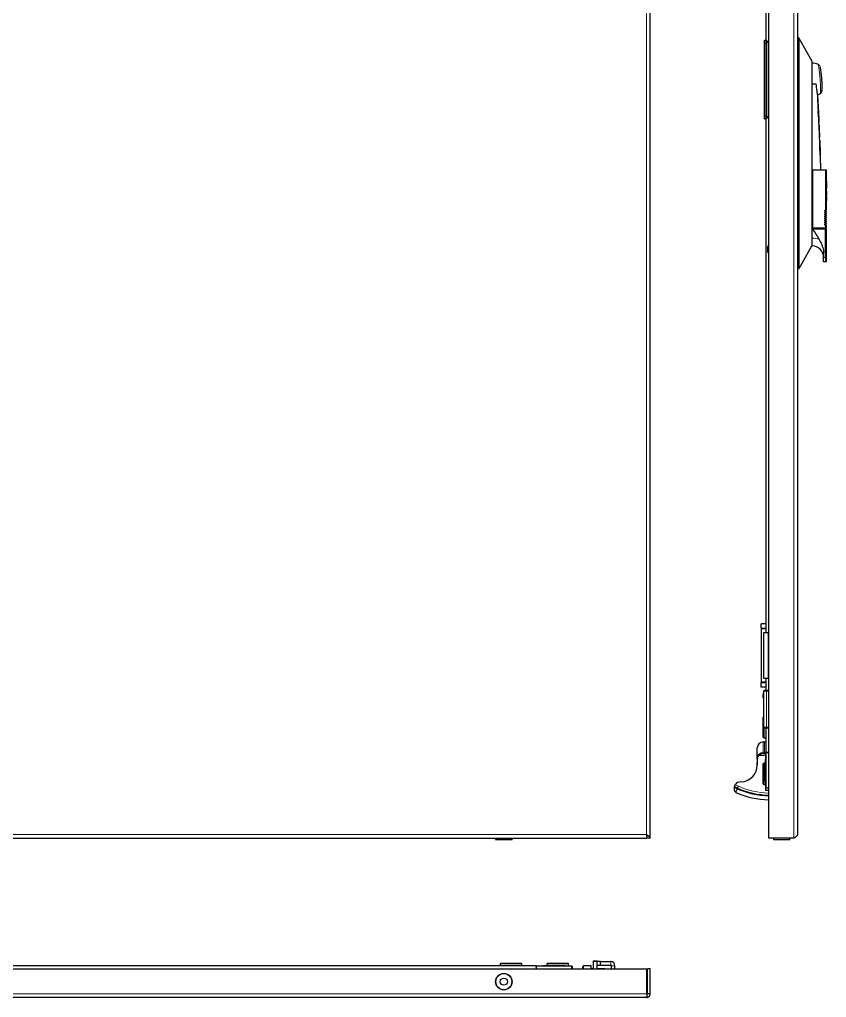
# Model space of a CAD drawing. Header units: millimetres. Extents: x -587 to 1614, y -262 to 1017.
# Drawn here: x -25 to 537, y -242 to 440 of the extents above; entities that cross this region are included whole.
import ezdxf

# ---------------------------------------------------------------- set-up
doc = ezdxf.new("R2010")
doc.units = ezdxf.units.MM

msp = doc.modelspace()

# ---------------------------------------------------------------- linework, layer by layer
at = {"color": 8, "linetype": 'Continuous', "lineweight": 18}
for p, q in [((412.06, -128.26), (412.06, 821.54)), ((514.67, -130.86), (514.67, 824.14)), ((494.37, 423.64), (495.27, 423.64)), ((495.27, 423.64), (495.27, 425.64)), ((495.27, 372.64), (495.27, 423.64)), ((495.27, 423.64), (495.67, 423.64)), ((497.27, 423.84), (495.67, 423.84)), ((518.27, 421.64), (517.27, 421.64)), ((494.37, 372.64), (495.27, 372.64)), ((495.27, 372.64), (495.67, 372.64)), ((495.27, 370.64), (495.27, 372.64)), ((495.67, 372.44), (497.27, 372.44)), ((532.46, 362.62), (532.45, 362.62)), ((532.5, 361.64), (532.49, 361.64)), ((527.48, 335.14), (527.48, 294.64)), ((536.83, 307.14), (537.48, 307.14)), ((527.48, 287.61), (527.27, 287.61)), ((527.48, 282.14), (527.48, 287.61)), ((535.48, 274.14), (536.83, 274.14)), ((518.27, 271.64), (517.27, 271.64)), ((495.22, 15.34), (495.22, 15.64)), ((495.22, 12.64), (495.22, 15.34)), ((496.77, -19.36), (496.77, 12.64)), ((495.22, -22.06), (495.22, -19.36)), ((495.22, -22.36), (495.22, -22.06)), ((495.67, -28.36), (497.27, -28.36)), ((495.67, -53.36), (495.67, -28.36)), ((497.27, -53.36), (495.67, -53.36)), ((489.27, -67.71), (489.27, -67.71)), ((493.3, -71.21), (493.3, -63.71)), ((494.26, -63.71), (494.26, -71.21)), ((495.27, -73.21), (490.15, -73.21)), ((493.27, -71.71), (493.27, -71.21)), ((493.27, -71.21), (493.3, -71.21)), ((493.3, -71.71), (493.3, -71.21)), ((493.3, -71.21), (494.26, -71.21)), ((494.26, -71.21), (495.27, -71.21)), ((495.27, -71.16), (495.57, -71.16)), ((495.57, -70.86), (495.57, -71.16)), ((495.57, -71.16), (495.57, -95.56)), ((497.27, -71.16), (495.57, -71.16)), ((473.94, -93.61), (476.14, -94.52)), ((495.07, -89.77), (495.27, -89.77)), ((495.27, -95.56), (495.57, -95.56)), ((495.57, -95.56), (497.27, -95.56)), ((495.57, -95.56), (495.57, -95.86)), ((-376.74, -128.26), (412.06, -128.26)), ((306.91, -131.61), (318.41, -131.61)), ((500.52, -131.61), (512.02, -131.61)), ((377.61, -216.75), (375.11, -216.75)), ((387.11, -219.25), (387.11, -216.75)), ((335.46, -220.1), (335.16, -220.1)), ((335.46, -220.1), (335.46, -219.8)), ((335.46, -220.1), (335.46, -221.8)), ((359.86, -220.1), (335.46, -220.1)), ((344.29, -219.6), (344.29, -219.8)), ((359.86, -219.8), (359.86, -220.1)), ((359.86, -221.8), (359.86, -220.1)), ((360.16, -220.1), (359.86, -220.1)), ((368.21, -219.75), (368.21, -221.8)), ((373.86, -221.75), (373.86, -221.8)), ((387.61, -219.75), (390.11, -219.75)), ((412.36, -239.2), (-377.04, -239.2))]:
    msp.add_line(p, q, dxfattribs=at)
at = {"color": 7, "linetype": 'Continuous', "lineweight": 25}
for p, q in [((414.66, -130.86), (414.66, 824.14)), ((497.27, -130.86), (497.27, 824.14)), ((517.27, 821.54), (517.27, 424.14)), ((495.27, 680.64), (495.27, 425.64)), ((494.37, 423.64), (494.37, 425.64)), ((494.37, 425.64), (495.27, 425.64)), ((494.37, 372.64), (494.37, 423.64)), ((495.67, 425.24), (495.67, 423.64)), ((495.67, 424.84), (497.27, 424.84)), ((495.67, 423.64), (495.67, 372.64)), ((518.27, 427.14), (517.27, 427.14)), ((517.27, 424.14), (517.27, 421.64)), ((527.27, 411.14), (519.35, 425.22)), ((517.27, 421.64), (517.27, 271.64)), ((518.27, 421.64), (518.27, 271.64)), ((527.27, 411.14), (527.27, 405.67)), ((527.27, 405.67), (527.27, 398.14)), ((527.27, 398.14), (527.27, 295.14)), ((534.21, 390.08), (534.22, 390.26)), ((531.79, 378.47), (531.39, 387.66)), ((531.51, 384.44), (531.46, 384.81)), ((531.52, 384.44), (531.47, 384.81)), ((531.47, 384.81), (531.59, 381.66)), ((531.52, 384.15), (531.51, 384.44)), ((531.52, 384.44), (531.51, 384.44)), ((531.53, 384.15), (531.52, 384.44)), ((531.53, 384.15), (531.52, 384.15)), ((531.88, 376.38), (531.78, 378.47)), ((531.79, 378.46), (531.78, 378.46)), ((532.06, 372.47), (531.83, 376.26)), ((532.04, 372.87), (531.9, 375.96)), ((494.37, 370.64), (494.37, 372.64)), ((494.37, 370.64), (495.27, 370.64)), ((495.27, 370.64), (495.27, 12.64)), ((495.67, 372.64), (495.67, 371.04)), ((497.27, 371.44), (495.67, 371.44)), ((531.9, 374.57), (532.14, 370.58)), ((532.03, 372.87), (532.06, 372.47)), ((532.1, 371.21), (532.05, 372.47)), ((532.06, 372.47), (532.05, 372.47)), ((532.08, 370.58), (532.07, 370.58)), ((532.14, 370.58), (532.08, 370.58)), ((532.23, 368.36), (532.13, 370.58)), ((532.17, 368.36), (532.17, 368.37)), ((532.17, 368.36), (532.17, 368.36)), ((532.29, 367.1), (532.24, 368.36)), ((532.28, 367.09), (532.28, 367.1)), ((532.39, 364.64), (532.3, 366.77)), ((532.4, 364.64), (532.39, 364.64)), ((532.6, 360.09), (532.4, 364.66)), ((532.45, 362.62), (532.49, 361.64)), ((532.46, 362.62), (532.5, 361.64)), ((532.57, 360.09), (532.56, 360.09)), ((532.69, 357.72), (532.59, 360.09)), ((532.64, 357.72), (532.64, 357.72)), ((532.81, 355.25), (532.7, 357.72)), ((532.76, 356.01), (532.77, 356.01)), ((532.77, 356.01), (532.78, 356.01)), ((532.8, 355.49), (532.79, 355.64)), ((532.82, 355.09), (532.8, 355.37)), ((532.89, 353.32), (532.84, 354.57)), ((532.84, 353.79), (532.82, 353.79)), ((532.85, 353.79), (532.83, 353.79)), ((532.87, 353), (532.84, 353.79)), ((532.88, 353), (532.85, 353.79)), ((532.86, 353), (532.85, 353)), ((532.86, 353), (532.88, 353)), ((532.87, 353.82), (532.92, 352.72)), ((532.91, 353.01), (532.89, 353.32)), ((532.95, 352.11), (532.91, 352.9)), ((533, 350.88), (532.95, 352.11)), ((533.04, 350.07), (533.02, 350.35)), ((533.05, 349.82), (533.04, 349.96)), ((533.18, 346.75), (533.06, 349.43)), ((533.06, 349.35), (533.06, 349.35)), ((533.07, 349.35), (533.07, 349.35)), ((533.18, 345.29), (533.12, 346.73)), ((533.14, 346.75), (533.13, 346.75)), ((533.26, 344.64), (533.17, 346.75)), ((533.69, 335.14), (533.27, 344.64)), ((527.27, 335.14), (527.48, 335.14)), ((527.48, 335.14), (527.72, 335.14)), ((527.72, 335.14), (527.72, 294.64)), ((527.72, 335.14), (536.83, 335.14)), ((536.83, 335.14), (536.83, 307.14)), ((536.83, 335.14), (537.48, 335.14)), ((537.48, 330.14), (537.48, 335.14)), ((537.23, 330.14), (537.48, 330.14)), ((537.23, 330.14), (537.23, 320.38)), ((537.35, 328.19), (537.35, 322.33)), ((537.36, 328.19), (537.35, 328.19)), ((537.36, 328.19), (537.36, 322.33)), ((537.36, 328.19), (537.48, 328.19)), ((537.47, 328.19), (537.47, 330.14)), ((537.48, 327.21), (537.48, 328.19)), ((537.36, 322.33), (537.35, 322.33)), ((537.41, 322.33), (537.36, 322.33)), ((537.48, 327.21), (537.41, 327.21)), ((537.41, 327.21), (537.41, 322.33)), ((537.46, 325.26), (537.46, 322.33)), ((537.47, 325.26), (537.46, 325.26)), ((537.47, 322.33), (537.46, 322.33)), ((537.47, 325.26), (537.47, 327.21)), ((537.47, 325.26), (537.47, 322.33)), ((537.47, 325.26), (537.48, 325.26)), ((537.47, 320.38), (537.47, 322.33)), ((537.48, 322.33), (537.47, 322.33)), ((537.48, 322.33), (537.48, 325.26)), ((537.41, 320.38), (537.23, 320.38)), ((537.37, 316.58), (537.23, 316.58)), ((537.23, 316.58), (537.23, 313.61)), ((537.23, 313.61), (537.3, 313.61)), ((537.29, 316.08), (537.29, 315.28)), ((537.3, 316.08), (537.29, 316.08)), ((537.3, 315.28), (537.29, 315.28)), ((537.29, 314.79), (537.29, 313.61)), ((537.3, 314.79), (537.29, 314.79)), ((537.3, 316.08), (537.3, 315.28)), ((537.3, 316.08), (537.36, 316.08)), ((537.36, 315.28), (537.3, 315.28)), ((537.3, 314.79), (537.3, 313.61)), ((537.3, 314.79), (537.35, 314.79)), ((537.38, 313.61), (537.4, 313.61)), ((537.4, 315.05), (537.39, 315.05)), ((537.39, 313.61), (537.43, 313.61)), ((537.41, 320.38), (537.41, 317.45)), ((537.48, 317.45), (537.41, 317.45)), ((537.43, 315.74), (537.42, 315.74)), ((537.43, 314.4), (537.42, 314.4)), ((537.42, 314.04), (537.42, 314.03)), ((537.43, 314.04), (537.42, 314.04)), ((537.43, 314.03), (537.42, 314.03)), ((537.42, 313.7), (537.42, 313.61)), ((537.43, 313.7), (537.42, 313.7)), ((537.43, 314.04), (537.43, 314.03)), ((537.43, 313.7), (537.43, 313.61)), ((537.47, 316.58), (537.44, 313.61)), ((537.44, 313.61), (537.47, 313.61)), ((537.46, 320.38), (537.46, 319.4)), ((537.47, 320.38), (537.46, 320.38)), ((537.47, 319.4), (537.46, 319.4)), ((537.46, 314.71), (537.47, 315.98)), ((537.47, 314.71), (537.46, 314.71)), ((537.46, 313.61), (537.46, 314.22)), ((537.47, 314.22), (537.46, 314.22)), ((537.47, 320.38), (537.47, 319.4)), ((537.47, 320.38), (537.48, 320.38)), ((537.47, 317.45), (537.47, 319.4)), ((537.48, 319.4), (537.47, 319.4)), ((537.48, 316.58), (537.47, 316.58)), ((537.48, 315.98), (537.47, 315.98)), ((537.47, 314.71), (537.48, 315.98)), ((537.47, 314.22), (537.47, 315.04)), ((537.47, 314.71), (537.48, 314.71)), ((537.47, 314.22), (537.48, 314.22)), ((537.47, 313.61), (537.47, 314.22)), ((537.48, 319.4), (537.48, 320.38)), ((537.48, 316.58), (537.48, 317.45)), ((537.48, 315.95), (537.48, 316.58)), ((537.48, 315.98), (537.48, 314.71)), ((537.48, 307.14), (537.48, 314.22)), ((536.29, 307.04), (536.72, 307.04)), ((537.38, 307.04), (536.72, 307.04)), ((537.48, 305.74), (536.98, 307.04)), ((536.29, 305.64), (536.72, 305.64)), ((536.29, 304.24), (536.72, 304.24)), ((536.29, 302.84), (536.72, 302.84)), ((536.29, 301.44), (536.72, 301.44)), ((536.29, 300.04), (536.72, 300.04)), ((537.38, 305.64), (536.72, 305.64)), ((537.38, 304.24), (536.72, 304.24)), ((537.38, 302.84), (536.72, 302.84)), ((537.38, 301.44), (536.72, 301.44)), ((537.38, 300.04), (536.72, 300.04)), ((537.48, 305.74), (536.83, 305.74)), ((537.48, 304.34), (536.83, 304.34)), ((537.48, 302.94), (536.83, 302.94)), ((537.48, 301.54), (536.83, 301.54)), ((537.48, 300.14), (536.83, 300.14)), ((537.48, 304.34), (536.98, 305.64)), ((537.48, 302.94), (536.98, 304.24)), ((537.48, 301.54), (536.98, 302.84)), ((537.48, 300.14), (536.98, 301.44)), ((537.48, 298.74), (536.98, 300.04)), ((527.27, 295.14), (527.27, 294.14)), ((527.27, 294.64), (527.48, 294.64)), ((527.48, 294.14), (527.27, 294.14)), ((527.48, 294.64), (527.72, 294.64)), ((527.48, 294.14), (527.72, 294.14)), ((527.72, 294.64), (536.83, 294.64)), ((527.72, 294.14), (536.83, 294.14)), ((535.48, 294.14), (535.46, 294.64)), ((536.29, 298.64), (536.72, 298.64)), ((536.29, 297.24), (536.72, 297.24)), ((537.38, 298.64), (536.72, 298.64)), ((537.38, 297.24), (536.72, 297.24)), ((537.48, 298.74), (536.83, 298.74)), ((537.48, 297.34), (536.83, 297.34)), ((536.83, 295.94), (536.83, 294.64)), ((537.48, 295.94), (536.83, 295.94)), ((536.83, 294.64), (537.48, 294.64)), ((536.83, 274.14), (536.83, 294.14)), ((536.83, 294.14), (537.48, 294.14)), ((537.48, 297.34), (536.98, 298.64)), ((537.48, 295.94), (536.98, 297.24)), ((537.48, 294.64), (537.48, 295.94)), ((537.48, 271.14), (537.48, 294.14)), ((527.27, 287.61), (527.27, 282.14)), ((496.25, 280.42), (496.56, 280.34)), ((496.56, 281.79), (496.56, 281.71)), ((496.56, 280.34), (496.56, 279.24)), ((519.35, 268.05), (527.27, 282.14)), ((527.27, 282.14), (527.48, 282.14)), ((496.56, 279.24), (496.25, 279.16)), ((496.56, 277.87), (496.56, 277.79)), ((535.48, 274.14), (535.48, 277.23)), ((517.27, 271.64), (517.27, 269.14)), ((517.27, 269.14), (517.27, -128.26)), ((518.27, 266.14), (517.27, 266.14)), ((537.2, 271.14), (535.48, 271.14)), ((537.48, 271.14), (537.2, 271.14)), ((491.72, 18.14), (491.72, 16.14)), ((495.27, 18.64), (492.22, 18.64)), ((492.22, 15.64), (495.27, 15.64)), ((492.22, 15.64), (492.22, 15.34)), ((492.22, -22.06), (492.22, 15.34)), ((492.22, 15.34), (495.22, 15.34)), ((494.72, 15.64), (494.72, 15.34)), ((495.22, 15.34), (495.27, 15.34)), ((493.77, 12.64), (496.77, 12.64)), ((493.77, -19.36), (493.77, 12.64)), ((497.27, 12.64), (496.77, 12.64)), ((496.77, -19.36), (493.77, -19.36)), ((495.27, -19.36), (495.27, -27.86)), ((496.77, -19.36), (497.27, -19.36)), ((491.72, -22.86), (491.72, -24.86)), ((495.22, -22.06), (492.22, -22.06)), ((492.22, -22.06), (492.22, -22.36)), ((495.27, -22.36), (492.22, -22.36)), ((492.22, -25.36), (495.27, -25.36)), ((494.72, -22.06), (494.72, -22.36)), ((495.27, -22.06), (495.22, -22.06)), ((493.67, -28.36), (493.67, -53.36)), ((497.27, -27.86), (495.67, -27.86)), ((493.77, -45.86), (493.27, -46.36)), ((493.27, -53.36), (493.27, -46.36)), ((493.27, -60.36), (493.27, -53.36)), ((493.77, -53.36), (493.77, -60.86)), ((495.27, -53.86), (495.27, -70.86)), ((495.67, -53.86), (497.16, -53.86)), ((493.27, -60.36), (493.77, -60.86)), ((493.77, -60.86), (495.27, -60.86)), ((489.27, -73.65), (489.27, -67.71)), ((489.27, -73.65), (489.27, -67.71)), ((493.27, -63.71), (493.27, -63.71)), ((493.27, -63.71), (493.3, -63.71)), ((493.3, -63.71), (494.26, -63.71)), ((494.26, -63.71), (495.27, -63.71)), ((489.27, -75.71), (489.27, -73.65)), ((493.27, -71.71), (495.27, -71.71)), ((495.27, -70.86), (495.57, -70.86)), ((495.27, -95.56), (495.27, -71.16)), ((495.57, -70.86), (496.22, -70.86)), ((496.22, -70.86), (497.27, -70.86)), ((489.16, -77.86), (489.17, -77.86)), ((489.17, -76.04), (489.27, -76.04)), ((489.17, -76.17), (489.27, -76.17)), ((489.17, -76.17), (489.17, -77.73)), ((489.17, -77.73), (489.27, -77.73)), ((489.17, -77.86), (489.27, -77.86)), ((489.17, -77.93), (489.27, -77.93)), ((489.17, -78.06), (489.27, -78.06)), ((489.17, -79.06), (489.17, -78.06)), ((489.17, -79.56), (489.17, -79.06)), ((489.17, -79.06), (489.27, -79.06)), ((489.17, -79.56), (489.27, -79.56)), ((489.27, -75.71), (489.27, -79.96)), ((493.77, -78.36), (493.27, -78.86)), ((493.27, -85.86), (493.27, -78.86)), ((495.07, -78.36), (493.77, -78.36)), ((493.77, -78.36), (493.77, -85.86)), ((495.07, -78.47), (495.07, -75.51)), ((495.07, -75.51), (495.27, -75.51)), ((495.07, -78.47), (495.27, -78.47)), ((495.07, -80.46), (495.07, -78.47)), ((495.07, -80.46), (495.27, -80.46)), ((495.07, -81.81), (495.07, -80.46)), ((493.27, -92.86), (493.27, -85.86)), ((493.77, -85.86), (493.77, -93.36)), ((495.05, -81.9), (495.27, -81.9)), ((495.07, -85.06), (495.05, -85.06)), ((495.07, -81.81), (495.27, -81.81)), ((495.07, -83.47), (495.07, -82.07)), ((495.07, -84.52), (495.07, -83.47)), ((495.07, -83.47), (495.27, -83.47)), ((495.07, -84.52), (495.27, -84.52)), ((495.07, -86.39), (495.07, -84.52)), ((495.07, -86.39), (495.27, -86.39)), ((495.07, -87.19), (495.07, -86.39)), ((495.07, -87.19), (495.27, -87.19)), ((475.54, -95.89), (473.38, -95)), ((493.27, -92.86), (493.77, -93.36)), ((493.77, -93.36), (495.27, -93.36)), ((495.07, -91), (495.27, -91)), ((495.27, -97.51), (495.27, -95.56)), ((497.27, -97.51), (495.27, -97.51)), ((497.27, -95.86), (495.57, -95.86)), ((412.36, -128.86), (412.36, -130.86)), ((-377.04, -130.86), (412.36, -130.86)), ((306.91, -130.86), (306.91, -131.61)), ((318.16, -131.86), (307.16, -131.86)), ((318.41, -131.61), (318.41, -130.86)), ((414.66, -130.86), (412.66, -130.86)), ((514.67, -130.86), (497.27, -130.86)), ((500.52, -130.86), (500.52, -131.61)), ((511.77, -131.86), (500.77, -131.86)), ((512.02, -131.61), (512.02, -130.86)), ((310.66, -217.8), (310.16, -218.3)), ((310.66, -217.8), (324.66, -217.8)), ((325.16, -218.3), (324.66, -217.8)), ((343.16, -217.8), (342.66, -218.3)), ((343.16, -217.8), (357.16, -217.8)), ((357.66, -218.3), (357.16, -217.8)), ((375.11, -216.25), (377.61, -216.25)), ((375.11, -216.75), (375.11, -216.25)), ((375.11, -221.8), (375.11, -216.75)), ((377.61, -216.25), (377.61, -216.75)), ((377.61, -221.8), (377.61, -216.75)), ((378.11, -216.75), (377.61, -216.79)), ((380.11, -216.75), (378.11, -216.75)), ((380.11, -216.75), (387.11, -216.75)), ((380.11, -219.25), (380.11, -216.75)), ((-377.04, -221.8), (412.36, -221.8)), ((335.16, -219.8), (-299.84, -219.8)), ((310.16, -218.3), (310.16, -219.8)), ((325.16, -218.3), (310.16, -218.3)), ((325.16, -219.8), (325.16, -218.3)), ((335.16, -219.8), (335.16, -220.1)), ((335.16, -220.75), (335.16, -220.1)), ((335.16, -220.75), (335.16, -221.8)), ((335.46, -219.8), (359.86, -219.8)), ((339.81, -219.6), (339.81, -219.8)), ((339.81, -219.6), (340.17, -219.6)), ((340.17, -219.6), (340.17, -219.8)), ((340.17, -219.6), (340.41, -219.6)), ((340.41, -219.6), (340.41, -219.8)), ((340.41, -219.6), (340.52, -219.6)), ((340.52, -219.6), (340.52, -219.8)), ((341.55, -219.6), (341.55, -219.8)), ((341.55, -219.6), (342.23, -219.6)), ((342.23, -219.6), (342.23, -219.8)), ((342.23, -219.6), (342.56, -219.6)), ((342.56, -219.6), (342.56, -219.8)), ((342.66, -218.3), (342.66, -219.6)), ((357.66, -218.3), (342.66, -218.3)), ((345.88, -219.8), (345.88, -219.57)), ((346.01, -219.6), (346.79, -219.6)), ((346.79, -219.6), (346.79, -219.8)), ((346.79, -219.6), (347.59, -219.6)), ((347.59, -219.6), (347.59, -219.8)), ((347.59, -219.6), (348.08, -219.6)), ((348.08, -219.6), (348.08, -219.8)), ((348.08, -219.6), (349.46, -219.6)), ((349.1, -219.57), (349.1, -219.6)), ((349.46, -219.6), (349.46, -219.8)), ((349.46, -219.6), (350.51, -219.6)), ((350.51, -219.6), (350.51, -219.8)), ((351.56, -219.6), (351.56, -219.8)), ((351.56, -219.6), (353.52, -219.6)), ((353.52, -219.6), (353.52, -219.8)), ((353.52, -219.6), (355.52, -219.6)), ((355.52, -219.6), (355.52, -219.8)), ((357.66, -219.8), (357.66, -218.3)), ((360.16, -220.1), (360.16, -221.8)), ((367.61, -221.8), (367.61, -220.35)), ((373.61, -219.75), (368.21, -219.75)), ((373.61, -221.8), (373.61, -219.75)), ((375.11, -221.75), (373.86, -221.75)), ((383.06, -221.75), (377.61, -221.75)), ((378.11, -219.25), (380.11, -219.25)), ((380.11, -219.25), (387.11, -219.25)), ((383.11, -221.8), (383.06, -221.75)), ((383.06, -221.8), (383.06, -221.75)), ((387.61, -221.8), (387.61, -219.75)), ((390.11, -221.8), (390.11, -219.75)), ((412.36, -239.2), (412.36, -221.8)), ((414.66, -221.8), (412.66, -221.8)), ((412.66, -239.2), (412.66, -221.8)), ((414.66, -239.2), (414.66, -221.8)), ((412.06, -241.8), (-376.74, -241.8)), ((414.66, -239.2), (412.66, -239.2))]:
    msp.add_line(p, q, dxfattribs=at)
at = {"color": 7, "linetype": 'Continuous', "lineweight": 25, "flags": 128}
for points in [[(531.83, 376.26), (531.87, 375.32), (531.9, 374.57)], [(532.08, 370.58), (532.13, 369.34), (532.17, 368.36)], [(532.45, 361.95), (532.56, 359.58), (532.64, 357.72)], [(532.49, 361.64), (532.53, 360.77), (532.56, 360.09)], [(532.5, 361.64), (532.54, 360.77), (532.57, 360.09)], [(532.84, 353.14), (533.03, 348.74), (533.18, 345.29)], [(533.13, 346.75), (532.97, 350.25), (532.85, 353)], [(533.14, 346.75), (532.98, 350.25), (532.86, 353)], [(537.39, 314.31), (537.39, 314.13), (537.39, 313.99)], [(537.42, 314.04), (537.42, 314.24), (537.42, 314.4)], [(537.43, 314.04), (537.43, 314.24), (537.43, 314.4)], [(412.66, -228.3), (412.52, -228.05), (412.36, -227.78)], [(412.36, -236.82), (412.52, -236.55), (412.66, -236.3)]]:
    msp.add_lwpolyline(points, dxfattribs=at)
at = {"color": 8, "linetype": 'Continuous', "lineweight": 18, "flags": 128}
for points in [[(412.36, -228.38), (412.65, -228.96), (412.66, -228.98)], [(412.66, -235.61), (412.65, -235.64), (412.36, -236.22)]]:
    msp.add_lwpolyline(points, dxfattribs=at)
at = {"color": 7, "linetype": 'Continuous', "lineweight": 25}
for radius in [5.75, 2.5]:
    msp.add_circle((312.66, -230.8), radius, dxfattribs=at)
at = {"color": 8, "linetype": 'Continuous', "lineweight": 18}
msp.add_circle((312.66, -230.8), 5.5, dxfattribs=at)
at = {"color": 7, "linetype": 'Continuous', "lineweight": 25}
for centre, radius, start, end in [((495.27, 425.24), 0.4, 0, 90), ((527.27, 398.14), 11.4, 66.37549, 90), ((527.27, 398.14), 11.4, 291.36213, 301.71629), ((495.27, 371.04), 0.4, 270, 0), ((537.38, 307.14), 0.1, 270, 0), ((537.38, 305.74), 0.1, 270, 0), ((537.38, 304.34), 0.1, 270, 0), ((537.38, 302.94), 0.1, 270, 0), ((537.38, 301.54), 0.1, 270, 0), ((537.38, 300.14), 0.1, 270, 0), ((537.38, 298.74), 0.1, 270, 0), ((537.38, 297.34), 0.1, 270, 0), ((501.66, 279.79), 5.45, 159.42245, 173.41237), ((501.52, 279.79), 5.35, 142.60007, 158.09132), ((527.48, 274.14), 8, 0, 90), ((501.66, 279.78), 5.45, 186.58763, 200.57755), ((501.52, 279.79), 5.35, 201.90868, 217.39993), ((492.22, 18.14), 0.5, 90, 180), ((492.22, 16.14), 0.5, 180, 270), ((492.22, -22.86), 0.5, 90, 180), ((492.22, -24.86), 0.5, 180, 270), ((493.27, -67.71), 4, 90, 180), ((493.27, -67.71), 4, 90, 180), ((493.27, -75.71), 4, 141.31781, 180), ((495.57, -71.16), 0.3, 90, 180), ((477.77, -79.96), 11.5, 270, 0), ((477.77, -95.96), 4.5, 90, 148.43185), ((498.27, -45.81), 58.2, 245.70354, 269.01549), ((498.27, -45.81), 55, 245.58594, 268.9582), ((495.57, -95.56), 0.3, 180, 270), ((307.16, -131.61), 0.25, 180, 270), ((318.16, -131.61), 0.25, 270, 0), ((500.77, -131.61), 0.25, 180, 270), ((511.77, -131.61), 0.25, 270, 0), ((387.11, -219.75), 3, 0, 90), ((335.46, -220.1), 0.3, 90, 180), ((359.86, -220.1), 0.3, 0, 90), ((368.21, -220.35), 0.6, 90, 180), ((373.86, -221.5), 0.25, 180, 270), ((378.11, -219.75), 0.5, 90, 180), ((387.11, -219.75), 0.5, 0, 90), ((405.16, -232.3), 7.5, 343.7398, 16.2602)]:
    msp.add_arc(centre, radius, start, end, dxfattribs=at)
at = {"color": 8, "linetype": 'Continuous', "lineweight": 18}
for centre, radius, start, end in [((527.63, 275.54), 12.07, 66.28954, 90.71323), ((493.27, -75.71), 4.5, 90, 152.71955), ((493.77, -71.22), 0.491, 271.15589, 1.11103), ((498.27, -45.81), 53.5, 245.55903, 268.92899), ((498.27, -45.81), 55.65, 245.60841, 268.97035)]:
    msp.add_arc(centre, radius, start, end, dxfattribs=at)
at = {"color": 7, "linetype": 'Continuous', "lineweight": 25}
for points, knots in [([(518.27, 427.14), (518.27, 427.08), (518.27, 426.96), (518.27, 426.01), (518.27, 424.61), (518.27, 423.07), (518.27, 422.04), (518.27, 421.64)], [0, 0, 0, 0, 0.214694, 0.429388, 0.644082, 0.858775, 1, 1, 1, 1]), ([(519.35, 425.22), (519.16, 425.52), (518.8, 426.1), (518.45, 426.81), (518.28, 427.14)], [0, 0, 0, 0, 0.525323, 1, 1, 1, 1]), ([(532.9, 407.38), (532.88, 407.44), (532.82, 407.62), (532.64, 407.92), (532.33, 408.3), (532.02, 408.47), (531.85, 408.56)], [0, 0, 0, 0, 0.124152, 0.341643, 0.649974, 1, 1, 1, 1]), ([(532.98, 407.04), (532.97, 407.06), (532.96, 407.15), (533.05, 406.65), (533.25, 405.46), (533.59, 403.23), (533.9, 400.48), (534.14, 397.53), (534.25, 394.75), (534.27, 392.43), (534.24, 390.8), (534.21, 390.14), (534.21, 390.09), (534.21, 390.08)], [0, 0, 0, 0, 0.030403, 0.098769, 0.206023, 0.316924, 0.429796, 0.54227, 0.652144, 0.75822, 0.860909, 0.962167, 1, 1, 1, 1]), ([(531.37, 387.66), (531.37, 387.65), (531.38, 387.63), (531.13, 388.99), (530.81, 391.18), (530.52, 393.25), (530.45, 394.48), (530.21, 394.85), (530.14, 394.9), (530.08, 394.92), (529.95, 394.91), (529.51, 394.84), (528.58, 394.81), (527.77, 395.02), (527.29, 395.14)], [0, 0, 0, 0, 0.1420884, 0.3674634, 0.5915606, 0.7394261, 0.8133096, 0.8201913, 0.8256124, 0.8293026, 0.8330422, 0.8487573, 0.9118768, 1, 1, 1, 1]), ([(533.27, 388.47), (533.35, 388.51), (533.57, 388.64), (533.82, 388.94), (534.03, 389.27), (534.13, 389.55), (534.17, 389.72), (534.18, 389.78)], [0, 0, 0, 0, 0.174701, 0.458342, 0.696381, 0.888501, 1, 1, 1, 1]), ([(531.62, 381.72), (531.6, 382.15), (531.56, 383.03), (531.54, 383.77), (531.53, 384.15)], [0, 0, 0, 0, 0.500963, 1, 1, 1, 1]), ([(531.59, 381.66), (531.62, 381.07), (531.67, 379.89), (531.76, 378.18), (531.84, 376.87), (531.89, 376.21), (531.9, 375.99), (531.9, 375.96), (531.9, 375.95)], [0, 0, 0, 0, 0.250282, 0.499393, 0.748791, 0.874699, 0.937286, 1, 1, 1, 1]), ([(531.79, 378.46), (531.79, 378.47), (531.79, 378.51), (531.78, 378.76), (531.75, 379.12), (531.72, 379.71), (531.67, 380.59), (531.63, 381.34), (531.62, 381.72)], [0, 0, 0, 0, 0.124416, 0.248357, 0.373982, 0.500169, 0.7494, 1, 1, 1, 1]), ([(532.29, 367.07), (532.29, 367.11), (532.29, 367.19), (532.29, 366.86), (532.3, 366.26), (532.32, 365.75), (532.32, 365.49)], [0, 0, 0, 0, 0.248736, 0.498686, 0.748107, 1, 1, 1, 1]), ([(532.32, 365.49), (532.33, 365.21), (532.35, 364.66), (532.39, 363.46), (532.43, 362.56), (532.45, 361.95)], [0, 0, 0, 0, 0.249362, 0.499672, 1, 1, 1, 1]), ([(532.39, 364.64), (532.39, 364.63), (532.39, 364.62), (532.39, 364.44), (532.39, 364.19), (532.4, 363.84), (532.42, 363.31), (532.44, 362.89), (532.45, 362.62)], [0, 0, 0, 0, 0.249432, 0.37514, 0.499356, 0.623458, 0.749245, 1, 1, 1, 1]), ([(532.4, 364.64), (532.4, 364.63), (532.4, 364.62), (532.4, 364.44), (532.4, 364.19), (532.41, 363.84), (532.43, 363.31), (532.45, 362.89), (532.46, 362.62)], [0, 0, 0, 0, 0.249432, 0.37514, 0.499356, 0.623458, 0.749245, 1, 1, 1, 1]), ([(532.79, 355.64), (532.79, 355.57), (532.8, 355.45), (532.81, 355.04), (532.83, 354.41), (532.86, 353.58), (532.89, 353), (532.9, 352.72)], [0, 0, 0, 0, 0.1246, 0.248977, 0.500405, 0.749333, 1, 1, 1, 1]), ([(532.91, 352.72), (532.89, 353.24), (532.86, 354.01), (532.82, 354.98), (532.81, 355.32), (532.8, 355.49)], [0, 0, 0, 0, 0.4989654, 0.749922, 1, 1, 1, 1]), ([(532.92, 352.72), (532.9, 353.14), (532.87, 353.77), (532.84, 354.57), (532.82, 354.92), (532.82, 355.09)], [0, 0, 0, 0, 0.50146, 0.750257, 1, 1, 1, 1]), ([(532.83, 353.79), (532.83, 353.78), (532.83, 353.76), (532.83, 353.61), (532.83, 353.43), (532.83, 353.26), (532.84, 353.18), (532.84, 353.14)], [0, 0, 0, 0, 0.249445, 0.498999, 0.74851, 0.873859, 1, 1, 1, 1]), ([(532.9, 352.72), (532.91, 352.44), (532.94, 351.88), (532.98, 351.06), (533.01, 350.43), (533.04, 350.02), (533.04, 349.89), (533.05, 349.82)], [0, 0, 0, 0, 0.248731, 0.497377, 0.750528, 0.875233, 1, 1, 1, 1]), ([(533.04, 349.96), (533.03, 350.13), (533.02, 350.47), (532.97, 351.43), (532.93, 352.2), (532.91, 352.72)], [0, 0, 0, 0, 0.249575, 0.500842, 1, 1, 1, 1]), ([(532.92, 352.72), (532.94, 352.34), (532.96, 351.86), (532.98, 351.44), (532.98, 351.36)], [0, 0, 0, 0, 0.802786, 1, 1, 1, 1]), ([(533.02, 350.35), (533.02, 350.52), (533, 350.87), (532.97, 351.67), (532.94, 352.3), (532.92, 352.72)], [0, 0, 0, 0, 0.2508953, 0.500775, 1, 1, 1, 1]), ([(533.05, 349.78), (533.05, 349.72), (533.06, 349.53), (533.06, 349.42), (533.07, 349.35)], [0, 0, 0, 0, 0.3349706, 1, 1, 1, 1]), ([(533.18, 345.29), (533.18, 345.25), (533.19, 345.16), (533.2, 345), (533.21, 344.82), (533.22, 344.67), (533.23, 344.65), (533.23, 344.64)], [0, 0, 0, 0, 0.125388, 0.250591, 0.500192, 0.749805, 1, 1, 1, 1]), ([(537.35, 314.79), (537.36, 314.78), (537.37, 314.78), (537.38, 314.72), (537.38, 314.65), (537.39, 314.55), (537.39, 314.43), (537.39, 314.34), (537.39, 314.31)], [0, 0, 0, 0, 0.362307, 0.499762, 0.603895, 0.707751, 0.888159, 1, 1, 1, 1]), ([(537.42, 315.74), (537.42, 315.82), (537.42, 315.97), (537.42, 316.19), (537.41, 316.35), (537.39, 316.56), (537.37, 316.57), (537.36, 316.58)], [0, 0, 0, 0, 0.125885, 0.2500023, 0.3752557, 0.5012371, 1, 1, 1, 1]), ([(537.36, 316.08), (537.37, 316.08), (537.38, 316.07), (537.39, 315.97), (537.39, 315.88), (537.39, 315.78), (537.39, 315.71), (537.39, 315.68)], [0, 0, 0, 0, 0.464779, 0.639498, 0.766783, 0.894486, 1, 1, 1, 1]), ([(537.39, 315.68), (537.39, 315.64), (537.39, 315.56), (537.39, 315.46), (537.39, 315.38), (537.38, 315.29), (537.37, 315.29), (537.36, 315.28)], [0, 0, 0, 0, 0.144848, 0.259554, 0.374146, 0.548842, 1, 1, 1, 1]), ([(537.43, 315.74), (537.43, 315.83), (537.43, 316), (537.42, 316.21), (537.42, 316.38), (537.4, 316.56), (537.38, 316.57), (537.37, 316.58)], [0, 0, 0, 0, 0.149141, 0.264134, 0.378852, 0.560232, 1, 1, 1, 1]), ([(537.39, 315.05), (537.4, 315.07), (537.41, 315.11), (537.41, 315.24), (537.42, 315.37), (537.42, 315.53), (537.42, 315.66), (537.42, 315.74)], [0, 0, 0, 0, 0.249783, 0.499064, 0.624235, 0.749653, 1, 1, 1, 1]), ([(537.42, 314.4), (537.42, 314.48), (537.41, 314.59), (537.41, 314.74), (537.41, 314.84), (537.41, 314.91), (537.4, 314.99), (537.4, 315.03), (537.39, 315.05)], [0, 0, 0, 0, 0.250367, 0.375745, 0.500635, 0.625633, 0.750126, 1, 1, 1, 1]), ([(537.39, 313.99), (537.39, 313.95), (537.39, 313.88), (537.39, 313.76), (537.39, 313.67), (537.39, 313.62), (537.39, 313.61)], [0, 0, 0, 0, 0.2561394, 0.5126978, 0.9190221, 1, 1, 1, 1]), ([(537.4, 315.05), (537.41, 315.08), (537.42, 315.13), (537.42, 315.3), (537.43, 315.49), (537.43, 315.65), (537.43, 315.73), (537.43, 315.74)], [0, 0, 0, 0, 0.331473, 0.546481, 0.762526, 0.960277, 1, 1, 1, 1]), ([(537.43, 314.4), (537.43, 314.5), (537.42, 314.66), (537.42, 314.86), (537.41, 314.98), (537.41, 315.02), (537.4, 315.05)], [0, 0, 0, 0, 0.336422, 0.52346, 0.710673, 1, 1, 1, 1]), ([(537.42, 313.7), (537.42, 313.71), (537.42, 313.72), (537.42, 313.76), (537.42, 313.86), (537.42, 313.96), (537.42, 314.03)], [0, 0, 0, 0, 0.1253633, 0.2500316, 0.4996752, 1, 1, 1, 1]), ([(537.43, 313.7), (537.43, 313.71), (537.43, 313.74), (537.43, 313.82), (537.43, 313.92), (537.43, 313.99), (537.43, 314.03)], [0, 0, 0, 0, 0.20263, 0.420406, 0.728008, 1, 1, 1, 1]), ([(536.82, 305.74), (536.73, 305.96), (536.6, 306.28), (536.42, 306.71), (536.33, 306.93), (536.29, 307.04)], [0, 0, 0, 0, 0.499993, 0.749996, 1, 1, 1, 1]), ([(536.72, 307.04), (536.73, 307.04), (536.76, 307.04), (536.8, 307.07), (536.82, 307.1), (536.82, 307.12), (536.83, 307.14), (536.83, 307.14)], [0, 0, 0, 0, 0.295691, 0.568687, 0.759853, 0.951912, 1, 1, 1, 1]), ([(536.82, 304.34), (536.73, 304.56), (536.6, 304.88), (536.42, 305.31), (536.33, 305.53), (536.29, 305.64)], [0, 0, 0, 0, 0.499993, 0.749996, 1, 1, 1, 1]), ([(536.82, 302.94), (536.73, 303.16), (536.6, 303.48), (536.42, 303.91), (536.33, 304.13), (536.29, 304.24)], [0, 0, 0, 0, 0.499993, 0.749996, 1, 1, 1, 1]), ([(536.82, 301.54), (536.73, 301.76), (536.6, 302.08), (536.42, 302.51), (536.33, 302.73), (536.29, 302.84)], [0, 0, 0, 0, 0.499993, 0.749996, 1, 1, 1, 1]), ([(536.82, 300.14), (536.73, 300.36), (536.6, 300.68), (536.42, 301.11), (536.33, 301.33), (536.29, 301.44)], [0, 0, 0, 0, 0.4999933, 0.7499958, 1, 1, 1, 1]), ([(536.82, 298.74), (536.73, 298.96), (536.6, 299.28), (536.42, 299.71), (536.33, 299.93), (536.29, 300.04)], [0, 0, 0, 0, 0.499993, 0.749996, 1, 1, 1, 1]), ([(536.72, 305.64), (536.73, 305.64), (536.76, 305.64), (536.8, 305.67), (536.82, 305.7), (536.82, 305.72), (536.83, 305.74), (536.83, 305.74)], [0, 0, 0, 0, 0.295691, 0.568687, 0.759853, 0.951912, 1, 1, 1, 1]), ([(536.72, 304.24), (536.73, 304.24), (536.76, 304.24), (536.8, 304.27), (536.82, 304.3), (536.82, 304.32), (536.83, 304.34), (536.83, 304.34)], [0, 0, 0, 0, 0.2956914, 0.5686867, 0.7598531, 0.9519121, 1, 1, 1, 1]), ([(536.72, 302.84), (536.73, 302.84), (536.76, 302.84), (536.8, 302.87), (536.82, 302.9), (536.82, 302.92), (536.83, 302.94), (536.83, 302.94)], [0, 0, 0, 0, 0.2956914, 0.5686867, 0.7598531, 0.9519121, 1, 1, 1, 1]), ([(536.72, 301.44), (536.73, 301.44), (536.76, 301.44), (536.8, 301.47), (536.82, 301.5), (536.82, 301.52), (536.83, 301.54), (536.83, 301.54)], [0, 0, 0, 0, 0.295691, 0.568687, 0.759853, 0.951912, 1, 1, 1, 1]), ([(536.72, 300.04), (536.73, 300.04), (536.76, 300.04), (536.8, 300.07), (536.82, 300.1), (536.82, 300.12), (536.83, 300.14), (536.83, 300.14)], [0, 0, 0, 0, 0.295691, 0.568687, 0.759853, 0.951912, 1, 1, 1, 1]), ([(527.27, 294.14), (527.27, 293.01), (527.27, 290.67), (527.27, 288.65), (527.27, 287.61)], [0, 0, 0, 0, 0.484389, 1, 1, 1, 1]), ([(527.72, 294.14), (528.54, 292.89), (530.19, 290.4), (531.72, 287.86), (532.48, 286.59)], [0, 0, 0, 0, 0.499713, 1, 1, 1, 1]), ([(536.82, 297.34), (536.73, 297.56), (536.6, 297.88), (536.42, 298.31), (536.33, 298.53), (536.29, 298.64)], [0, 0, 0, 0, 0.499993, 0.749996, 1, 1, 1, 1]), ([(536.82, 295.94), (536.73, 296.16), (536.6, 296.48), (536.42, 296.91), (536.33, 297.13), (536.29, 297.24)], [0, 0, 0, 0, 0.499993, 0.749996, 1, 1, 1, 1]), ([(536.72, 298.64), (536.73, 298.64), (536.76, 298.64), (536.8, 298.67), (536.82, 298.7), (536.82, 298.72), (536.83, 298.74), (536.83, 298.74)], [0, 0, 0, 0, 0.295691, 0.568687, 0.759853, 0.951912, 1, 1, 1, 1]), ([(536.72, 297.24), (536.73, 297.24), (536.76, 297.24), (536.8, 297.27), (536.82, 297.3), (536.82, 297.32), (536.83, 297.34), (536.83, 297.34)], [0, 0, 0, 0, 0.295691, 0.568687, 0.759853, 0.951912, 1, 1, 1, 1]), ([(532.48, 286.59), (533.09, 285.42), (534.33, 283.05), (535.34, 279.85), (535.45, 277.85), (535.48, 277.23)], [0, 0, 0, 0, 0.401015, 0.812371, 1, 1, 1, 1]), ([(535.48, 271.14), (535.48, 271.18), (535.48, 271.25), (535.48, 271.86), (535.48, 272.73), (535.48, 273.55), (535.48, 274.01), (535.48, 274.14)], [0, 0, 0, 0, 0.244194, 0.488981, 0.716656, 0.923156, 1, 1, 1, 1]), ([(536.83, 274.14), (536.83, 273.84), (536.84, 273.25), (536.9, 272.45), (536.98, 271.79), (537.08, 271.29), (537.16, 271.14), (537.2, 271.14), (537.2, 271.14)], [0, 0, 0, 0, 0.169896, 0.33938, 0.519039, 0.726848, 0.970472, 1, 1, 1, 1]), ([(518.27, 271.64), (518.27, 271.02), (518.27, 269.78), (518.27, 268.14), (518.27, 266.89), (518.27, 266.23), (518.27, 266.17), (518.27, 266.14)], [0, 0, 0, 0, 0.21469, 0.42938, 0.644073, 0.858767, 1, 1, 1, 1]), ([(518.28, 266.14), (518.45, 266.47), (518.8, 267.17), (519.16, 267.75), (519.35, 268.05)], [0, 0, 0, 0, 0.47459, 1, 1, 1, 1]), ([(493.37, -30.36), (493.37, -30.3), (493.37, -30.22), (493.37, -30.13), (493.37, -30.04), (493.37, -29.91), (493.37, -29.88), (493.37, -29.86)], [0, 0, 0, 0, 0.1246927, 0.1871822, 0.2497734, 0.5000394, 1, 1, 1, 1]), ([(493.37, -30.57), (493.37, -30.57), (493.37, -30.56), (493.37, -30.55), (493.37, -30.54), (493.37, -30.52), (493.37, -30.48), (493.37, -30.43), (493.37, -30.39), (493.37, -30.37), (493.37, -30.36)], [0, 0, 0, 0, 0.128825, 0.180169, 0.243397, 0.36986, 0.499864, 0.749649, 0.843476, 1, 1, 1, 1]), ([(493.37, -32.08), (493.37, -32), (493.37, -31.84), (493.37, -31.62), (493.37, -31.45), (493.37, -31.28), (493.37, -31.17), (493.37, -31.16), (493.37, -31.15)], [0, 0, 0, 0, 0.125049, 0.249886, 0.370856, 0.49982, 0.749609, 1, 1, 1, 1]), ([(493.37, -32.92), (493.37, -32.91), (493.37, -32.9), (493.37, -32.82), (493.37, -32.72), (493.37, -32.59), (493.37, -32.38), (493.37, -32.2), (493.37, -32.08)], [0, 0, 0, 0, 0.25007, 0.379181, 0.500499, 0.62417, 0.750842, 1, 1, 1, 1]), ([(493.37, -48.8), (493.37, -48.81), (493.37, -48.82), (493.37, -48.91), (493.37, -49), (493.37, -49.13), (493.37, -49.34), (493.37, -49.52), (493.37, -49.65)], [0, 0, 0, 0, 0.25007, 0.379559, 0.500499, 0.624556, 0.750843, 1, 1, 1, 1]), ([(493.37, -49.65), (493.37, -49.68), (493.37, -49.76), (493.37, -49.92), (493.37, -50.1), (493.37, -50.28), (493.37, -50.44), (493.37, -50.55), (493.37, -50.56), (493.37, -50.57)], [0, 0, 0, 0, 0.062637, 0.125278, 0.250072, 0.374841, 0.499994, 0.749696, 1, 1, 1, 1]), ([(493.37, -51.15), (493.37, -51.16), (493.37, -51.16), (493.37, -51.17), (493.37, -51.18), (493.37, -51.21), (493.37, -51.27), (493.37, -51.32), (493.37, -51.36)], [0, 0, 0, 0, 0.13107, 0.182437, 0.243796, 0.371388, 0.500442, 1, 1, 1, 1]), ([(493.37, -51.36), (493.37, -51.39), (493.37, -51.44), (493.37, -51.53), (493.37, -51.59), (493.37, -51.68), (493.37, -51.81), (493.37, -51.84), (493.37, -51.86)], [0, 0, 0, 0, 0.062686, 0.125173, 0.187628, 0.250185, 0.500314, 1, 1, 1, 1]), ([(489.27, -75.64), (489.27, -75.64), (489.27, -75.64), (489.27, -75.63), (489.27, -75.62), (489.27, -75.53), (489.27, -75.2), (489.27, -74.57), (489.27, -73.97), (489.27, -73.65)], [0, 0, 0, 0, 0.00167, 0.003889, 0.009531, 0.034361, 0.132751, 0.526214, 1, 1, 1, 1]), ([(490.15, -73.21), (490.32, -73.02), (490.75, -72.55), (491.69, -71.97), (492.58, -71.74), (493.16, -71.71), (493.27, -71.71), (493.27, -71.71)], [0, 0, 0, 0, 0.19414, 0.485275, 0.898779, 0.996769, 1, 1, 1, 1]), ([(489.17, -76.04), (489.17, -76.04), (489.17, -76.04), (489.17, -76.07), (489.17, -76.12), (489.17, -76.16), (489.17, -76.17)], [0, 0, 0, 0, 0.280836, 0.55925, 0.779182, 1, 1, 1, 1]), ([(489.17, -77.73), (489.17, -77.75), (489.17, -77.79), (489.17, -77.83), (489.17, -77.86), (489.17, -77.86), (489.17, -77.86)], [0, 0, 0, 0, 0.280953, 0.559391, 0.779073, 1, 1, 1, 1]), ([(489.17, -77.79), (489.17, -77.82), (489.17, -77.86), (489.17, -77.93), (489.17, -77.93), (489.17, -77.93)], [0, 0, 0, 0, 0.280801, 0.559621, 1, 1, 1, 1]), ([(495.07, -89.77), (495.07, -89.39), (495.07, -88.7), (495.07, -87.84), (495.07, -87.39), (495.07, -87.37)], [0, 0, 0, 0, 0.522437, 0.975649, 1, 1, 1, 1]), ([(474.32, -98.85), (474.29, -98.82), (474.21, -98.72), (473.75, -98.08), (473.23, -96.89), (473.3, -95.72), (473.33, -95.23)], [0, 0, 0, 0, 0.101651, 0.345128, 0.729048, 1, 1, 1, 1]), ([(473.38, -95), (473.37, -95.05), (473.35, -95.12), (473.33, -95.21), (473.33, -95.23)], [0, 0, 0, 0, 0.789403, 1, 1, 1, 1]), ([(475.29, -96.49), (475.29, -96.49), (475.29, -96.48), (475.29, -96.47), (475.27, -96.44), (475.16, -96.34), (474.66, -96.02), (474.02, -95.65), (473.48, -95.33), (473.33, -95.23)], [0, 0, 0, 0, 0.003748, 0.008698, 0.018275, 0.054741, 0.199177, 0.774578, 1, 1, 1, 1]), ([(473.38, -95), (473.38, -94.98), (473.39, -94.95), (473.45, -94.7), (473.57, -94.34), (473.74, -93.95), (473.88, -93.71), (473.94, -93.61)], [0, 0, 0, 0, 0.2129, 0.425707, 0.640613, 0.853382, 1, 1, 1, 1]), ([(475.54, -95.89), (475.55, -95.88), (475.56, -95.85), (475.66, -95.61), (475.81, -95.26), (475.98, -94.89), (476.09, -94.63), (476.13, -94.53), (476.14, -94.52)], [0, 0, 0, 0, 0.214635, 0.429269, 0.643917, 0.858595, 0.982146, 1, 1, 1, 1]), ([(495.07, -91), (495.07, -90.82), (495.07, -90.48), (495.07, -89.99), (495.07, -89.77)], [0, 0, 0, 0, 0.5368, 1, 1, 1, 1]), ([(474.32, -98.85), (474.33, -98.8), (474.37, -98.71), (474.61, -98.14), (474.94, -97.35), (475.2, -96.72), (475.29, -96.49)], [0, 0, 0, 0, 0.237351, 0.529954, 0.830331, 1, 1, 1, 1]), ([(412.06, -128.26), (412.09, -128.6), (412.11, -128.94), (412.16, -129.57), (412.19, -129.86), (412.24, -130.34), (412.26, -130.53), (412.31, -130.79), (412.34, -130.86), (412.36, -130.86)], [0, 0, 0, 0, 0.25, 0.25, 0.5, 0.5, 0.75, 0.75, 1, 1, 1, 1]), ([(412.66, -130.86), (412.66, -130.43), (412.6, -129.99), (412.38, -129.13), (412.22, -128.69), (412.06, -128.26)], [0, 0, 0, 0, 0.5, 0.5, 1, 1, 1, 1]), ([(414.66, -130.86), (414.66, -130.64), (414.59, -130.43), (414.33, -129.99), (414.14, -129.78), (413.66, -129.34), (413.37, -129.13), (412.74, -128.69), (412.4, -128.48), (412.06, -128.26)], [0, 0, 0, 0, 0.25, 0.25, 0.5, 0.5, 0.75, 0.75, 1, 1, 1, 1]), ([(412.06, -128.26), (412.11, -128.42), (412.16, -128.57), (412.26, -128.8), (412.31, -128.86), (412.36, -128.86)], [0, 0, 0, 0, 0.5, 0.5, 1, 1, 1, 1]), ([(517.27, -128.26), (517.27, -128.48), (517.2, -128.69), (516.94, -129.13), (516.75, -129.34), (516.27, -129.78), (515.98, -129.99), (515.35, -130.43), (515.01, -130.64), (514.67, -130.86)], [0, 0, 0, 0, 0.25, 0.25, 0.5, 0.5, 0.75, 0.75, 1, 1, 1, 1]), ([(340.52, -219.6), (340.67, -219.6), (340.93, -219.6), (341.36, -219.6), (341.55, -219.6)], [0, 0, 0, 0, 0.5476433, 1, 1, 1, 1]), ([(342.56, -219.6), (342.9, -219.6), (343.53, -219.6), (344.05, -219.6), (344.29, -219.6)], [0, 0, 0, 0, 0.5368, 1, 1, 1, 1]), ([(344.29, -219.6), (344.62, -219.6), (345.22, -219.6), (345.79, -219.6), (345.82, -219.6), (345.84, -219.6)], [0, 0, 0, 0, 0.415678, 0.776277, 1, 1, 1, 1]), ([(350.69, -219.6), (350.73, -219.6), (351.01, -219.6), (351.31, -219.6), (351.56, -219.6)], [0, 0, 0, 0, 0.1394984, 1, 1, 1, 1]), ([(412.06, -239.8), (412.22, -239.8), (412.38, -239.74), (412.6, -239.51), (412.66, -239.36), (412.66, -239.2)], [0, 0, 0, 0, 0.5, 0.5, 1, 1, 1, 1]), ([(412.06, -241.8), (412.23, -241.8), (412.4, -241.78), (412.74, -241.72), (412.9, -241.67), (413.22, -241.54), (413.37, -241.45), (413.65, -241.27), (413.78, -241.16), (414.02, -240.92), (414.13, -240.78), (414.32, -240.5), (414.4, -240.35), (414.6, -239.88), (414.66, -239.54), (414.66, -239.2)], [0, 0, 0, 0, 0.125, 0.125, 0.25, 0.25, 0.375, 0.375, 0.5, 0.5, 0.625, 0.625, 0.75, 0.75, 1, 1, 1, 1]), ([(412.36, -239.2), (412.34, -239.54), (412.31, -239.88), (412.26, -240.51), (412.24, -240.8), (412.19, -241.28), (412.16, -241.47), (412.11, -241.73), (412.09, -241.8), (412.06, -241.8)], [0, 0, 0, 0, 0.25, 0.25, 0.5, 0.5, 0.75, 0.75, 1, 1, 1, 1])]:
    msp.add_open_spline(points, degree=3, knots=knots, dxfattribs=at)
at = {"color": 8, "linetype": 'Continuous', "lineweight": 18}
for points, knots in [([(533.27, 388.44), (533.27, 388.46), (533.27, 388.51), (533.29, 389.29), (533.33, 391.21), (533.31, 393.95), (533.17, 397.25), (532.9, 400.75), (532.52, 404.01), (532.13, 406.64), (531.89, 408.04), (531.78, 408.64), (531.8, 408.53), (531.8, 408.49)], [0, 0, 0, 0, 0.038287, 0.14055, 0.24357, 0.349125, 0.457771, 0.568766, 0.680522, 0.791151, 0.899049, 0.96816, 1, 1, 1, 1]), ([(527.48, 287.61), (527.48, 287.61), (527.48, 287.7), (527.48, 288.29), (527.48, 289.44), (527.48, 291.14), (527.48, 292.73), (527.48, 293.74), (527.48, 294.14)], [0, 0, 0, 0, 0.000009, 0.046134, 0.306129, 0.566528, 0.826701, 1, 1, 1, 1])]:
    msp.add_open_spline(points, degree=3, knots=knots, dxfattribs=at)
at = {"color": 7, "linetype": 'Continuous', "lineweight": 25}
for points in [[(493.67, -28.36), (493.68, -28.3), (493.69, -28.16), (493.81, -28), (493.98, -27.88), (494.11, -27.87), (494.17, -27.86)], [(495.67, -27.86), (495.48, -27.86), (495.08, -27.86), (494.59, -27.86), (494.24, -27.86), (494.19, -27.86), (494.17, -27.86)], [(494.17, -53.86), (494.11, -53.85), (493.98, -53.84), (493.81, -53.72), (493.69, -53.56), (493.68, -53.43), (493.67, -53.36)], [(494.17, -53.86), (494.19, -53.86), (494.24, -53.86), (494.59, -53.86), (495.08, -53.86), (495.48, -53.86), (495.67, -53.86)]]:
    msp.add_open_spline(points, degree=3, dxfattribs=at)
at = {"color": 8, "linetype": 'Continuous', "lineweight": 18}
for points in [[(495.67, -28.36), (495.41, -28.36), (494.89, -28.36), (494.23, -28.36), (493.76, -28.36), (493.7, -28.36), (493.67, -28.36)], [(495.67, -27.86), (495.67, -27.87), (495.67, -27.88), (495.67, -28), (495.67, -28.16), (495.67, -28.3), (495.67, -28.36)], [(493.67, -53.36), (493.7, -53.36), (493.76, -53.36), (494.23, -53.36), (494.89, -53.36), (495.41, -53.36), (495.67, -53.36)], [(495.67, -53.36), (495.67, -53.43), (495.67, -53.56), (495.67, -53.72), (495.67, -53.84), (495.67, -53.85), (495.67, -53.86)]]:
    msp.add_open_spline(points, degree=3, dxfattribs=at)

doc.saveas('drawing.dxf')
